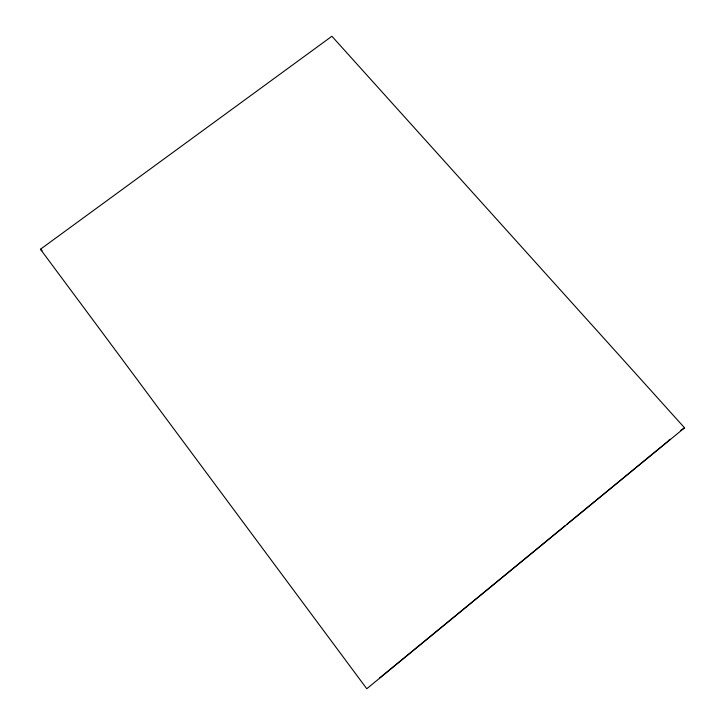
<?xml version="1.0" encoding="UTF-8"?>
<svg xmlns="http://www.w3.org/2000/svg" width="725" height="725" viewBox="0 0 725 725"><rect width="100%" height="100%" fill="white"/><g stroke="black" fill="none" stroke-linecap="round" stroke-linejoin="round"><path stroke-width="1.09" d="M379.664 677.966L565.264 525.598M567.013 524.157L670.317 439.35L668.414 440.573M684.554 427.841L366.778 688.75L40.446 249.246L331.905 36.25L684.554 427.841L680.775 430.315M40.446 249.246L42.086 250.778"/></g></svg>
